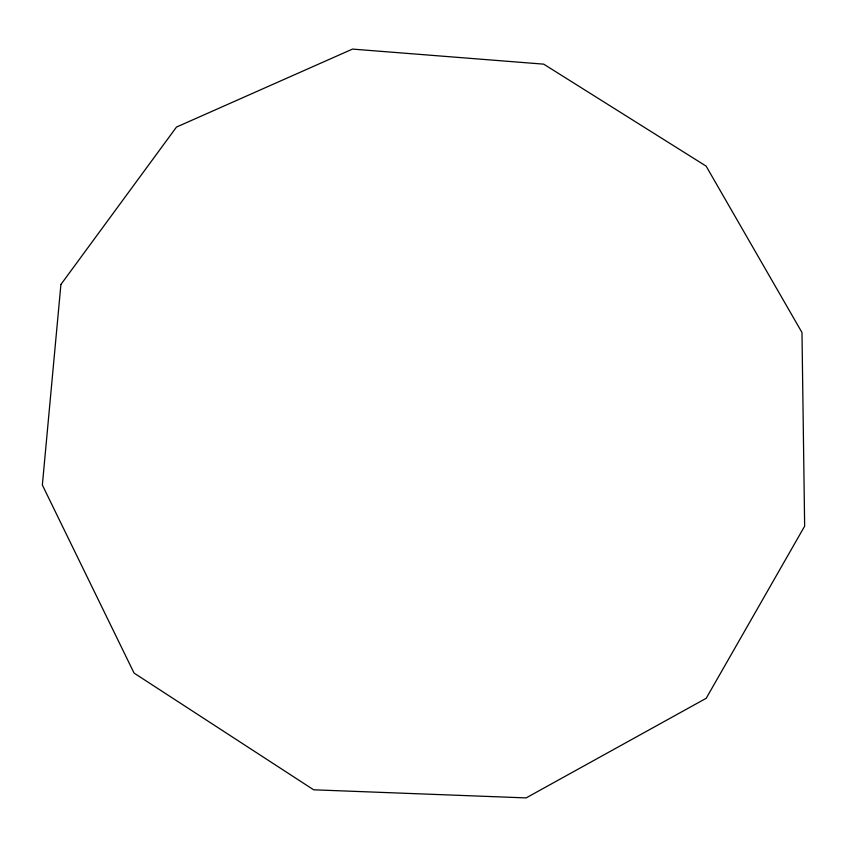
<?xml version="1.0" encoding="UTF-8"?>
<svg xmlns="http://www.w3.org/2000/svg" width="847" height="847" viewBox="0 0 847 847"><rect width="100%" height="100%" fill="white"/><g stroke="black" fill="none" stroke-linecap="round" stroke-linejoin="round"><path stroke-width="1.27" d="M60.91 284.476L42.35 485.035L134.07 673.079L313.655 789.806L526.135 797.906L706.197 698.299L804.65 526.178L801.982 332.522L706.123 166.128L543.71 64.15L352.49 49.094L176.494 127.061L60.91 284.476"/></g></svg>
